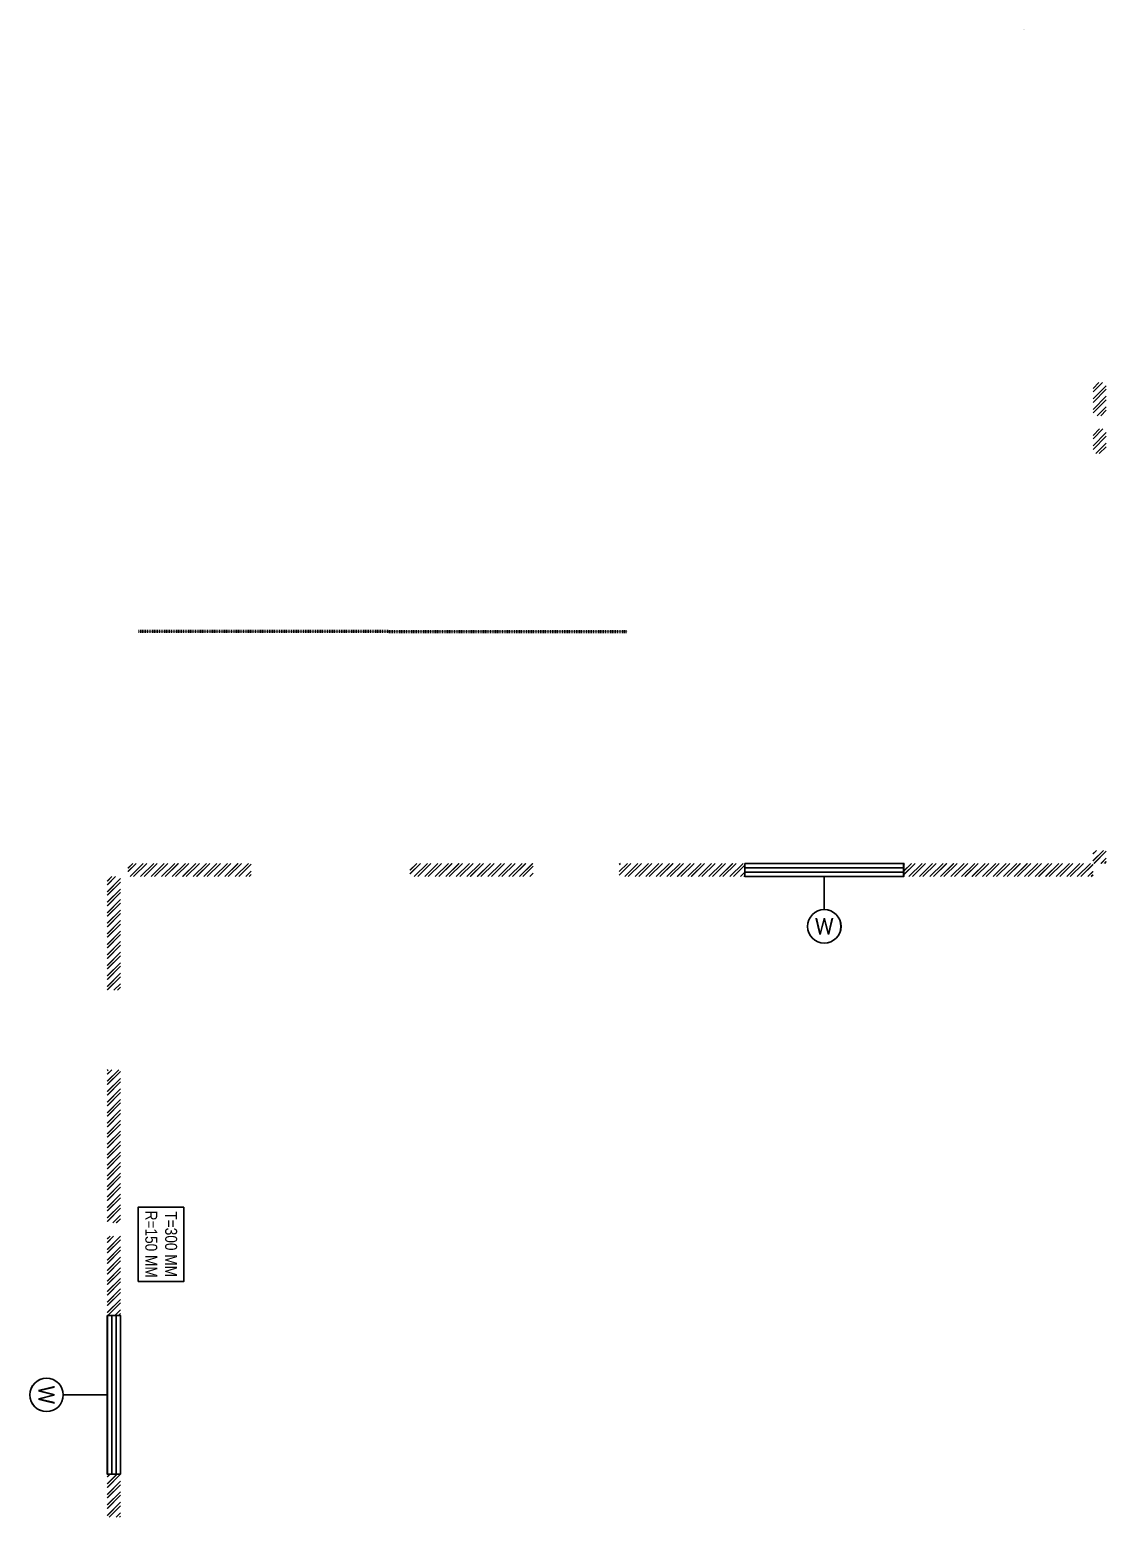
# Model space of a CAD drawing. Header units: feet. Extents: x -99009 to 3252343, y -11094690 to 9035152.
# Drawn here: x 1658435 to 1674708, y -1074816 to -1052325 of the extents above; entities that cross this region are included whole.
import ezdxf

# ---------------------------------------------------------------- set-up
doc = ezdxf.new("R2010")
doc.units = ezdxf.units.FT
for name, pattern in [('Continous', [0]), ('DASHED', [0.75, 0.5, -0.25]), ('HIDDEN', [0.375, 0.25, -0.125])]:
    doc.linetypes.add(name, pattern=pattern)
for name, color, linetype in [('BOR', 6, 'Continous'), ('TEXT DETAILS', 190, 'Continuous'), ('WINDOW', 5, 'Continuous')]:
    doc.layers.add(name, color=color, linetype=linetype)
doc.layers.add('HATCH RCC', color=7, linetype='Continuous', lineweight=15, true_color=0x4b4b4b)
doc.layers.add('HATCH WALL', color=7, linetype='Continuous', true_color=0x7d7d7d)
doc.styles.add('ARIAL NARROW', font='ARIALN.TTF')
doc.styles.add('CALIBRI', font='calibri.ttf', dxfattribs={"width": 0.8})
pattern_1 = [(45, (1408534.09, -1049419.1), (-79.549513, 79.549513), []), (45, (1408587.13, -1049419.1), (-79.549513, 79.549513), [])]
pattern_2 = [(45, (2027565.61, -1110943.71), (-79.549513, 79.549513), []), (45, (2027618.64, -1110943.71), (-79.549513, 79.549513), [])]
pattern_3 = [(45, (1408533.46, -1049419.1), (-79.549513, 79.549513), []), (45, (1408586.49, -1049419.1), (-79.549513, 79.549513), [])]

# ---------------------------------------------------------------- blocks, each defined once
blk = doc.blocks.new('W-3')
for p, q in [((1200, 33), (-1200, 33)), ((1200, -33), (-1200, -33))]:
    blk.add_line(p, q)
blk.add_lwpolyline([(-1200, 100), (1200, 100), (1200, -100), (-1200, -100)], close=True)
blk = doc.blocks.new('W')
at = {"layer": 'TEXT DETAILS', "linetype": 'HIDDEN', "ltscale": 0.5}
blk.add_lwpolyline([(0, 0), (0, -500)], dxfattribs=at)
at = {"layer": 'TEXT DETAILS'}
blk.add_circle((0, -753), 253, dxfattribs=at)
at = {"layer": 'TEXT DETAILS', "insert": (0, -753), "char_height": 250, "width": 261.9, "attachment_point": 5, "style": 'CALIBRI'}
blk.add_mtext('W', dxfattribs=at)
blk = doc.blocks.new('WS')
at = {"layer": 'TEXT DETAILS', "linetype": 'HIDDEN', "ltscale": 0.5}
blk.add_lwpolyline([(0, 0), (666, 0)], dxfattribs=at)
at = {"layer": 'TEXT DETAILS'}
blk.add_circle((919, 0), 253, dxfattribs=at)
at = {"layer": 'TEXT DETAILS', "insert": (919, 0), "char_height": 250, "width": 261.9, "attachment_point": 5, "rotation": 90, "style": 'CALIBRI'}
blk.add_mtext('W', dxfattribs=at)
blk = doc.blocks.new('TEXT')
at = {"layer": 'TEXT DETAILS'}
blk.add_lwpolyline([(281123, 137706), (282246, 137706), (282246, 137015), (281123, 137015)], close=True, dxfattribs=at)
at = {"layer": 'TEXT DETAILS', "insert": (281684, 137360), "char_height": 180, "width": 1127.29, "attachment_point": 5, "style": 'ARIAL NARROW'}
blk.add_mtext('T=300 MM\\PR=150 MM', dxfattribs=at)

msp = doc.modelspace()

# ---------------------------------------------------------------- hatches: boundary and pattern name
at = {"layer": 'HATCH WALL'}
h = msp.add_hatch(dxfattribs=at)
h.set_pattern_fill('ANSI32', color=256, scale=300, style=0)
h.set_pattern_definition([(45, (1408681.09, -1049448.1), (-79.549513, 79.549513), []), (45, (1408734.13, -1049448.1), (-79.549513, 79.549513), [])])
h.paths.add_polyline_path([(1674508.09425, -1057658.59856), (1674508.09425, -1058161.09856), (1674708.09425, -1058161.09856), (1674708.09425, -1057658.59856)])
h = msp.add_hatch(dxfattribs=at)
h.set_pattern_fill('ANSI32', color=256, scale=300)
h.set_pattern_definition(pattern_2)
h.paths.add_polyline_path([(1674508.09425, -1058733.53404), (1674708.09425, -1058733.53404), (1674708.09425, -1058361.09856), (1674508.09425, -1058361.09856)])
h = msp.add_hatch(dxfattribs=at)
h.set_pattern_fill('ANSI32', color=256, scale=300, style=0)
h.set_pattern_definition(pattern_3)
h.paths.add_polyline_path([(1659920.37089, -1065129.09856), (1661782.95583, -1065129.09856), (1661782.95583, -1064929.09856), (1659920.37089, -1064929.09856)])
h = msp.add_hatch(dxfattribs=at)
h.set_pattern_fill('ANSI32', color=256, scale=300, style=0)
h.set_pattern_definition(pattern_1)
h.paths.add_polyline_path([(1659921.00932, -1065129.09856), (1661783.59425, -1065129.09856), (1661783.59425, -1064929.09856), (1659921.00932, -1064929.09856)])
h = msp.add_hatch(dxfattribs=at)
h.set_pattern_fill('ANSI32', color=256, scale=300, style=0)
h.set_pattern_definition(pattern_3)
h.paths.add_polyline_path([(1664182.95583, -1065129.09856), (1666045.54077, -1065129.09856), (1666045.54077, -1064929.09856), (1664182.95583, -1064929.09856)])
h = msp.add_hatch(dxfattribs=at)
h.set_pattern_fill('ANSI32', color=256, scale=300, style=0)
h.set_pattern_definition(pattern_1)
h.paths.add_polyline_path([(1664183.59425, -1065129.09856), (1666046.17919, -1065129.09856), (1666046.17919, -1064929.09856), (1664183.59425, -1064929.09856)])
h = msp.add_hatch(dxfattribs=at)
h.set_pattern_fill('ANSI32', color=256, scale=300, style=0)
h.set_pattern_definition(pattern_3)
h.paths.add_polyline_path([(1669245.45583, -1065129.09856), (1667345.37089, -1065129.09856), (1667345.37089, -1064929.09856), (1669245.45583, -1064929.09856)])
h = msp.add_hatch(dxfattribs=at)
h.set_pattern_fill('ANSI32', color=256, scale=300, style=0)
h.set_pattern_definition(pattern_1)
h.paths.add_polyline_path([(1669246.09425, -1065129.09856), (1667346.00932, -1065129.09856), (1667346.00932, -1064929.09856), (1669246.09425, -1064929.09856)])
h = msp.add_hatch(dxfattribs=at)
h.set_pattern_fill('ANSI32', color=256, scale=300, style=0)
h.set_pattern_definition(pattern_3)
h.paths.add_polyline_path([(1674507.53037, -1065129.09856), (1671645.45583, -1065129.09856), (1671645.45583, -1064929.09856), (1674507.53037, -1064929.09856)])
h = msp.add_hatch(dxfattribs=at)
h.set_pattern_fill('ANSI32', color=256, scale=300, style=0)
h.set_pattern_definition(pattern_1)
h.paths.add_polyline_path([(1674508.16879, -1065129.09856), (1671646.09425, -1065129.09856), (1671646.09425, -1064929.09856), (1674508.16879, -1064929.09856)])
h = msp.add_hatch(dxfattribs=at)
h.set_pattern_fill('ANSI32', color=256, scale=300, style=0)
h.set_pattern_definition(pattern_3)
h.paths.add_polyline_path([(1674507.35583, -1064733.53404), (1674707.45583, -1064733.53404), (1674707.45583, -1064929.07809), (1674507.35583, -1064929.07809)])
h = msp.add_hatch(dxfattribs=at)
h.set_pattern_fill('ANSI32', color=256, scale=300, style=0)
h.set_pattern_definition(pattern_1)
h.paths.add_polyline_path([(1674507.99425, -1064733.53404), (1674708.09425, -1064733.53404), (1674708.09425, -1064929.07809), (1674507.99425, -1064929.07809)])
h = msp.add_hatch(dxfattribs=at)
h.set_pattern_fill('ANSI32', color=252, scale=300)
h.set_pattern_definition([(45, (1408390.37, -1049448.1), (-79.549513, 79.549513), []), (45, (1408443.4, -1049448.1), (-79.549513, 79.549513), [])])
h.paths.add_polyline_path([(1659807.37089, -1071766.09856), (1659807.54077, -1070566.09856), (1659607.54077, -1070566.09856), (1659607.37089, -1071766.09856)])
h.paths.add_polyline_path([(1659807.60944, -1068049.33855), (1659807.37089, -1070366.09856), (1659607.37089, -1070366.09856), (1659607.60944, -1068049.33855)])
h.paths.add_polyline_path([(1659807.45583, -1066849.09856), (1659607.45583, -1066849.09856), (1659607.37089, -1065129.09856), (1659807.37089, -1065129.09856)])
h = msp.add_hatch(dxfattribs=at)
h.set_pattern_fill('ANSI32', color=252, scale=300)
h.set_pattern_definition([(45, (1408391.01, -1049448.1), (-79.549513, 79.549513), []), (45, (1408444.04, -1049448.1), (-79.549513, 79.549513), [])])
h.paths.add_polyline_path([(1659808.00932, -1071766.09856), (1659808.17919, -1070566.09856), (1659608.17919, -1070566.09856), (1659608.00932, -1071766.09856)])
h.paths.add_polyline_path([(1659808.24787, -1068049.33855), (1659808.00932, -1070366.09856), (1659608.00932, -1070366.09856), (1659608.24787, -1068049.33855)])
h.paths.add_polyline_path([(1659808.09425, -1066849.09856), (1659608.09425, -1066849.09856), (1659608.00932, -1065129.09856), (1659808.00932, -1065129.09856)])
h = msp.add_hatch(dxfattribs=at)
h.set_pattern_fill('ANSI32', color=252, scale=300)
h.set_pattern_definition([(45, (2027564.97, -1110943.71), (-79.549513, 79.549513), []), (45, (2027618, -1110943.71), (-79.549513, 79.549513), [])])
h.paths.add_polyline_path([(1659607.45583, -1074816.09856), (1659807.54077, -1074816.09856), (1659807.54077, -1074166.07809), (1659607.45583, -1074166.07809)])
h = msp.add_hatch(dxfattribs=at)
h.set_pattern_fill('ANSI32', color=252, scale=300)
h.set_pattern_definition(pattern_2)
h.paths.add_polyline_path([(1659608.09425, -1074816.09856), (1659808.17919, -1074816.09856), (1659808.17919, -1074166.07809), (1659608.09425, -1074166.07809)])

# ---------------------------------------------------------------- linework, layer by layer
at = {"layer": 'BOR', "color": 3, "ltscale": 5}
msp.add_solid([(1673461.72103, -1052325.26107), (1673461.72103, -1052328.678), (1673471.97184, -1052327.31123)], dxfattribs=at)
at = {"layer": 'HATCH RCC', "linetype": 'DASHED', "lineweight": 50, "ltscale": 0.009}
msp.add_line((1667467.30114, -1061429.05761), (1660079.14177, -1061423.15338), dxfattribs=at)

# ---------------------------------------------------------------- block references
for p in [(1670445.45583, -1065129.09856), (1670446.09425, -1065129.09856)]:
    msp.add_blockref('W', p)
at = {"transparency": 33554684, "rotation": 269.9999999999999}
msp.add_blockref('TEXT', (1523060.83864, -789003.81546), dxfattribs=at)
at = {"xscale": -1}
for p in [(1659607.54077, -1072966.09856), (1659608.17919, -1072966.09856)]:
    msp.add_blockref('WS', p, dxfattribs=at)
at = {"layer": 'WINDOW'}
for p in [(1670445.45583, -1065029.09856), (1670446.09425, -1065029.09856)]:
    msp.add_blockref('W-3', p, dxfattribs=at)
at = {"layer": 'WINDOW', "xscale": -1, "rotation": 270}
for p in [(1659707.54077, -1072966.09856), (1659708.17919, -1072966.09856)]:
    msp.add_blockref('W-3', p, dxfattribs=at)

doc.saveas('drawing.dxf')
